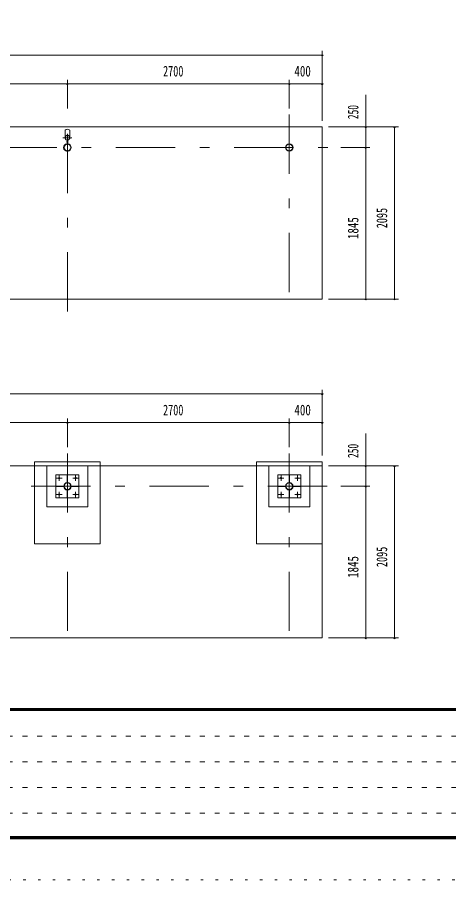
# Model space of a CAD drawing. Units: millimetres, scale not verified. Extents: x -25339 to 25345, y -10500 to 10500.
# Drawn here: x 4363 to 9613, y -10500 to 0 of the extents above; entities that cross this region are included whole.
import ezdxf
from ezdxf.enums import TextEntityAlignment as Align

# ---------------------------------------------------------------- set-up
doc = ezdxf.new("R2010")
doc.units = ezdxf.units.MM
doc.header["$LTSCALE"] = 60
for name, pattern in [('USER1', [3, 1, -2]), ('USER3', [24, 12, -5, 2, -5]), ('USER4', [3, 0.5, -2.5])]:
    doc.linetypes.add(name, pattern=pattern)
for name, color, linetype, lineweight in [('0-2_1-05BOLD', 7, 'Continuous', 18), ('0-3_1-25CENTER', 3, 'USER3', 18), ('0-5_1-55DIM', 3, 'Continuous', 18), ('0-C_F-F1PAPER', 5, 'Continuous', 18), ('0-D_F-E_J_ADD', 5, 'USER4', 18)]:
    doc.layers.add(name, color=color, linetype=linetype, lineweight=lineweight)
doc.styles.add('ＭＳ ゴシック', font='')
doc.styles.get('ＭＳ ゴシック').set_extended_font_data('MS Gothic')

msp = doc.modelspace()

# ---------------------------------------------------------------- linework, layer by layer
at = {"layer": '0-2_1-05BOLD'}
for p, q in [((4945.62, -1457.81), (4945.62, -1373.23)), ((5000.62, -1457.81), (5000.62, -1373.23)), ((4968.52, -1496.06), (4968.52, -1539.41)), ((4970.12, -1494.67), (4970.12, -1540.88)), ((4976.12, -1494.67), (4976.12, -1540.88)), ((4977.72, -1496.06), (4977.72, -1539.41)), ((4573.12, -6410.33), (4573.12, -5410.33)), ((4573.12, -5410.33), (5373.12, -5410.33)), ((7273.12, -5410.33), (8073.12, -5410.33)), ((7273.12, -6410.33), (7273.12, -5410.33)), ((-2926.88, -5460.33), (8073.12, -5460.33)), ((5223.12, -5460.33), (5223.12, -5960.33)), ((7423.12, -5960.33), (7423.12, -5460.33)), ((7923.12, -5460.33), (7923.12, -5960.33)), ((4833.12, -5570.33), (5113.12, -5570.33)), ((4833.12, -5850.33), (4833.12, -5570.33)), ((4970.12, -5570.78), (4970.12, -5665.78)), ((4970.12, -5645.78), (4976.12, -5645.78)), ((4970.12, -5665.78), (4976.12, -5665.78)), ((5113.12, -5570.33), (5113.12, -5850.33)), ((7533.12, -5570.33), (7813.12, -5570.33)), ((7533.12, -5850.33), (7533.12, -5570.33)), ((7670.12, -5570.78), (7676.12, -5570.78)), ((7670.12, -5645.78), (7676.12, -5645.78)), ((7676.12, -5570.78), (7676.12, -5665.78)), ((7813.12, -5570.33), (7813.12, -5850.33)), ((4833.57, -5707.33), (4928.57, -5707.33)), ((4833.57, -5713.33), (4833.57, -5707.33)), ((4833.57, -5713.33), (4928.57, -5713.33)), ((4908.57, -5713.33), (4908.57, -5707.33)), ((4928.57, -5713.33), (4928.57, -5707.33)), ((4976.12, -5754.88), (4970.12, -5754.88)), ((4976.12, -5774.88), (4970.12, -5774.88)), ((4976.12, -5849.88), (4976.12, -5754.88)), ((5017.67, -5707.33), (5017.67, -5713.33)), ((5112.67, -5707.33), (5017.67, -5707.33)), ((5037.67, -5707.33), (5037.67, -5713.33)), ((7533.58, -5713.33), (7628.57, -5713.33)), ((7608.57, -5713.33), (7608.57, -5707.33)), ((7628.57, -5713.33), (7628.57, -5707.33)), ((7670.12, -5849.88), (7670.12, -5754.88)), ((7676.12, -5774.88), (7670.12, -5774.88)), ((7717.67, -5707.33), (7717.67, -5713.33)), ((7812.67, -5707.33), (7717.67, -5707.33)), ((7812.67, -5713.33), (7717.67, -5713.33)), ((7737.68, -5707.33), (7737.68, -5713.33)), ((7812.67, -5707.33), (7812.67, -5713.33)), ((5113.12, -5850.33), (4833.12, -5850.33)), ((7813.12, -5850.33), (7533.12, -5850.33)), ((7676.12, -5849.88), (7670.12, -5849.88)), ((7923.12, -5960.33), (7423.12, -5960.33)), ((7273.12, -6410.33), (8073.12, -6410.33))]:
    msp.add_line(p, q, dxfattribs=at)
msp.add_lwpolyline([(-2926.88, -3430.33), (-2926.88, -1335.33), (8073.11, -1335.33), (8073.11, -3430.33)], close=True, dxfattribs=at)
for points in [[(8073.12, -5410.33), (8073.12, -7555.33), (-2926.88, -7555.33)], [(4573.12, -6410.33), (5373.12, -6410.33), (5373.12, -5410.33)], [(5223.12, -5960.33), (4723.12, -5960.33), (4723.12, -5460.33)], [(4970.12, -5570.78), (4976.12, -5570.78), (4976.12, -5665.78)], [(7670.12, -5570.78), (7670.12, -5665.78), (7676.12, -5665.78)], [(4976.12, -5849.88), (4970.12, -5849.88), (4970.12, -5754.88)], [(5112.67, -5707.33), (5112.67, -5713.33), (5017.67, -5713.33)], [(7533.58, -5713.33), (7533.58, -5707.33), (7628.57, -5707.33)], [(7676.12, -5849.88), (7676.12, -5754.88), (7670.12, -5754.88)]]:
    msp.add_lwpolyline(points, dxfattribs=at)
for centre, radius in [((4973.12, -1467.33), 27.5), ((4973.12, -1435.98), 2.25), ((4973.12, -1585.33), 44.55), ((4973.12, -1585.33), 40.35), ((7673.12, -1585.33), 44.55), ((7673.12, -1585.33), 40.35), ((4973.12, -1633.73), 2.25), ((4873.12, -5610.33), 8), ((4973.12, -5710.33), 44.55), ((4973.12, -5710.33), 40.35), ((5073.12, -5610.33), 8), ((7573.13, -5610.33), 8), ((7673.12, -5710.33), 44.55), ((7673.12, -5710.33), 40.35), ((7773.12, -5610.33), 8), ((4873.12, -5810.33), 8), ((5073.12, -5810.33), 8), ((7573.13, -5810.33), 8), ((7773.12, -5810.33), 8)]:
    msp.add_circle(centre, radius, dxfattribs=at)
for centre, radius, start, end in [((4973.12, -1408.72), 44.9, 52.23546, 127.76454), ((4973.12, -1467.33), 29.1, 90, 260.90512), ((4973.12, -1484.73), 44.9, 109.58864, 127.76454), ((4973.12, -1435.98), 3.85, 270, 218.65778), ((4973.12, -1467.33), 29.1, 279.09488, 84.06984), ((4973.12, -1484.73), 44.9, 52.23546, 70.41136), ((4973.12, -1585.33), 46.15, 95.72713, 270.00108), ((4973.12, -1585.33), 46.15, 273.78915, 84.28163), ((4973.12, -1633.73), 3.85, 142.09248, 90)]:
    msp.add_arc(centre, radius, start, end, dxfattribs=at)
at = {"layer": '0-3_1-25CENTER'}
for p, q in [((4973.12, -3580.33), (4973.12, -1185.33)), ((7673.12, -1185.33), (7673.12, -3580.33)), ((4918.12, -1467.33), (5028.12, -1467.33)), ((4983.88, -1517.8), (4962.36, -1517.8)), ((-3076.88, -1585.33), (8223.12, -1585.33)), ((4973.12, -5310.33), (4973.12, -7705.33)), ((7673.12, -5310.33), (7673.12, -7705.33)), ((4838.98, -5610.33), (4907.27, -5610.33)), ((4873.12, -5576.18), (4873.12, -5644.47)), ((5038.98, -5610.33), (5107.27, -5610.33)), ((5073.12, -5576.18), (5073.12, -5644.47)), ((7538.98, -5610.33), (7607.27, -5610.33)), ((7573.13, -5576.18), (7573.13, -5644.47)), ((7738.98, -5610.33), (7807.27, -5610.33)), ((7773.12, -5576.18), (7773.12, -5644.47)), ((-1226.88, -5710.33), (8223.11, -5710.33)), ((4838.98, -5810.33), (4907.27, -5810.33)), ((4873.12, -5776.18), (4873.12, -5844.47)), ((5038.98, -5810.33), (5107.27, -5810.33)), ((5073.12, -5776.18), (5073.12, -5844.47)), ((7538.98, -5810.33), (7607.27, -5810.33)), ((7573.13, -5776.18), (7573.13, -5844.47)), ((7738.98, -5810.33), (7807.27, -5810.33)), ((7773.12, -5776.18), (7773.12, -5844.47))]:
    msp.add_line(p, q, dxfattribs=at)
at = {"layer": '0-5_1-55DIM'}
for p, q in [((8073.11, -1260.33), (8073.11, -410.33)), ((-2926.88, -460.33), (8073.11, -460.33)), ((8083.11, -460.33), (8063.11, -460.33)), ((-2926.88, -810.33), (8073.11, -810.33)), ((4983.12, -810.33), (4963.12, -810.33)), ((4973.12, -1110.33), (4973.12, -760.33)), ((7683.12, -810.33), (7663.12, -810.33)), ((7673.12, -1110.33), (7673.12, -760.33)), ((8083.11, -810.33), (8063.11, -810.33)), ((8603.12, -3430.33), (8603.12, -942.83)), ((8148.12, -1335.33), (9003.12, -1335.33)), ((8613.12, -1335.33), (8593.12, -1335.33)), ((8963.12, -1335.33), (8943.12, -1335.33)), ((8953.12, -1335.33), (8953.12, -3430.33)), ((8298.12, -1585.33), (8653.12, -1585.33)), ((8613.12, -1585.33), (8593.12, -1585.33)), ((8148.12, -3430.33), (9003.12, -3430.33)), ((8613.12, -3430.33), (8593.12, -3430.33)), ((8963.12, -3430.33), (8943.12, -3430.33)), ((-2926.88, -4585.33), (8073.12, -4585.33)), ((8083.12, -4585.33), (8063.12, -4585.33)), ((8073.12, -4535.33), (8073.12, -5335.33)), ((4973.12, -5235.33), (4973.12, -4885.33)), ((7673.12, -5235.33), (7673.12, -4885.33)), ((-2926.88, -4935.33), (8073.12, -4935.33)), ((4983.12, -4935.33), (4963.12, -4935.33)), ((7683.12, -4935.33), (7663.12, -4935.33)), ((8083.12, -4935.33), (8063.12, -4935.33)), ((8603.12, -7555.33), (8603.12, -5067.82)), ((8148.12, -5460.33), (9003.12, -5460.33)), ((8613.12, -5460.33), (8593.12, -5460.33)), ((8963.12, -5460.33), (8943.12, -5460.33)), ((8953.12, -5460.33), (8953.12, -7555.33)), ((8298.12, -5710.33), (8653.11, -5710.33)), ((8613.12, -5710.33), (8593.12, -5710.33)), ((8148.12, -7555.33), (9003.12, -7555.33)), ((8613.12, -7555.33), (8593.12, -7555.33)), ((8963.12, -7555.33), (8943.12, -7555.33))]:
    msp.add_line(p, q, dxfattribs=at)
for centre in [(8073.11, -460.33), (4973.12, -810.33), (7673.12, -810.33), (8073.11, -810.33), (8603.12, -1335.33), (8953.12, -1335.33), (8603.12, -1585.33), (8603.12, -3430.33), (8953.12, -3430.33), (8073.12, -4585.33), (4973.12, -4935.33), (7673.12, -4935.33), (8073.12, -4935.33), (8603.12, -5460.33), (8953.12, -5460.33), (8603.12, -5710.33), (8603.12, -7555.33), (8953.12, -7555.33)]:
    msp.add_arc(centre, 10, 180, 0, dxfattribs=at)
at = {"layer": '0-C_F-F1PAPER'}
for p, q in [((24820.45, -8415), (-3829.54, -8415)), ((24820.45, -8417.5), (-3829.54, -8417.5)), ((24820.45, -8420), (-3829.54, -8420)), ((24820.45, -8422.5), (-3829.54, -8422.5)), ((24820.45, -8425), (-3829.54, -8425)), ((24820.45, -8427.5), (-3829.54, -8427.5)), ((24820.45, -8430), (-3829.54, -8430)), ((24820.45, -8432.5), (-3829.54, -8432.5)), ((24820.45, -8435), (-3829.54, -8435)), ((24820.45, -8437.5), (-3829.54, -8437.5)), ((24820.45, -8440), (-3829.54, -8440)), ((-3829.54, -9975), (24820.45, -9975)), ((-3852.04, -9997.5), (24842.95, -9997.5)), ((-3849.54, -9995), (24840.45, -9995)), ((-3844.54, -9990), (24835.46, -9990)), ((-3839.54, -9985), (24830.45, -9985))]:
    msp.add_line(p, q, dxfattribs=at)
at = {"layer": '0-C_F-F1PAPER', "color": 6, "linetype": 'USER1'}
for p, q in [((-3854.54, -8752), (14395.46, -8752)), ((-3854.54, -9064), (14395.46, -9064)), ((-3854.54, -9376), (14395.46, -9376)), ((-3854.54, -9688), (11887.46, -9688))]:
    msp.add_line(p, q, dxfattribs=at)
at = {"layer": '0-C_F-F1PAPER'}
for points in [[(-3854.54, -10000), (24845.46, -10000), (24845.46, 10100)], [(-3847.04, 10092.5), (-3847.04, -9992.5), (24837.95, -9992.5), (24837.95, 10092.5)], [(-3842.04, 10087.5), (-3842.04, -9987.5), (24832.96, -9987.5), (24832.96, 10087.5)], [(-3837.04, 10082.5), (-3837.04, -9982.5), (24827.96, -9982.5), (24827.96, 10082.5)], [(-3834.54, 10080), (-3834.54, -9980), (24825.45, -9980), (24825.45, 10080)], [(-3832.04, 10077.5), (-3832.04, -9977.5), (24822.96, -9977.5), (24822.96, 10077.5)]]:
    msp.add_lwpolyline(points, dxfattribs=at)
at = {"layer": '0-D_F-E_J_ADD'}
msp.add_line((25345.46, -10500), (-4354.54, -10500), dxfattribs=at)

# ---------------------------------------------------------------- texts
at = {"layer": '0-5_1-55DIM', "color": 7, "style": 'ＭＳ ゴシック'}
for s, width, p in [('2700', 0.7, (6136.52, -760.33)), ('400', 0.75, (7735.49, -760.33)), ('2700', 0.7, (6136.52, -4885.33)), ('400', 0.75, (7735.5, -4885.33))]:
    msp.add_text(s, height=130.2, dxfattribs=dict(at, width=width)).set_placement(p, align=Align.BOTTOM_LEFT)
for s, width, p in [('250', 0.65, (8553.12, -1240.91)), ('2095', 0.7, (8903.12, -2568.84)), ('1845', 0.75, (8553.12, -2700.06)), ('250', 0.65, (8553.12, -5365.91)), ('2095', 0.7, (8903.12, -6693.84)), ('1845', 0.75, (8553.12, -6825.05))]:
    msp.add_text(s, height=130.2, rotation=90, dxfattribs=dict(at, width=width)).set_placement(p, align=Align.BOTTOM_LEFT)

doc.saveas('drawing.dxf')
